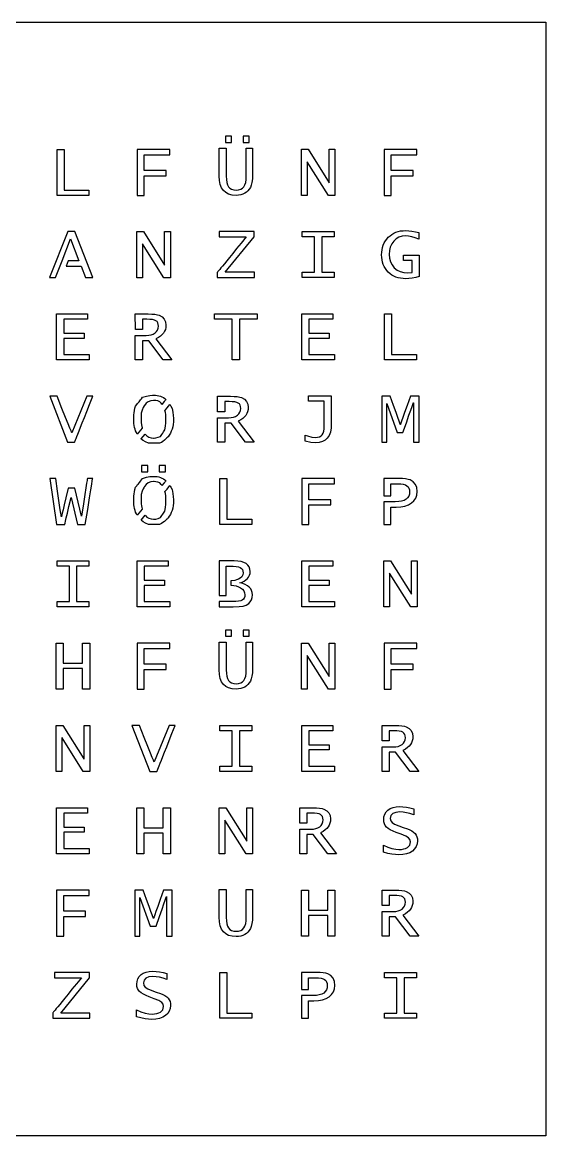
# Model space of a CAD drawing. Header units: millimetres. Extents: x 0 to 230, y -230 to 0.
# Drawn here: x 121.9 to 230, y -230 to 0 of the extents above; entities that cross this region are included whole.
import ezdxf

# ---------------------------------------------------------------- set-up
doc = ezdxf.new("R2010")
doc.units = ezdxf.units.MM
doc.layers.add('cutout', color=3, linetype='Continuous')

msp = doc.modelspace()

# ---------------------------------------------------------------- linework, layer by layer
msp.add_lwpolyline([(230, -230), (0, -230), (0, 0), (230, 0), (230, -230)])
at = {"layer": 'cutout'}
for points in [[(129.07, -35.75), (129.07, -26.25), (130.53, -26.25), (130.53, -34.65), (135.64, -34.65), (135.64, -35.75), (129.07, -35.75)], [(162.57, -26.02), (164.02, -26.02), (164.02, -31.79), (164.06, -32.49), (164.14, -33.09), (164.29, -33.58), (164.5, -33.97), (164.78, -34.27), (165.13, -34.48), (165.55, -34.61), (166.04, -34.65), (166.57, -34.61), (167.01, -34.48), (167.38, -34.27), (167.66, -33.97), (167.88, -33.58), (168.04, -33.08), (168.13, -32.47), (168.16, -31.75), (168.16, -26.02), (169.43, -26.02), (169.43, -31.54), (169.41, -32.36), (169.33, -33.07), (169.19, -33.64), (169.01, -34.1), (168.77, -34.48), (168.49, -34.82), (168.18, -35.1), (167.83, -35.33), (167.44, -35.51), (167.02, -35.64), (166.56, -35.72), (166.06, -35.75), (165.23, -35.68), (164.51, -35.5), (163.91, -35.19), (163.42, -34.77), (163.05, -34.21), (162.78, -33.53), (162.62, -32.71), (162.57, -31.77), (162.57, -26.02)], [(179.53, -35.76), (179.53, -26.24), (180.91, -26.24), (185.26, -33.14), (185.28, -33.14), (185.28, -26.24), (186.47, -26.24), (186.47, -35.76), (185.12, -35.76), (180.74, -28.8), (180.72, -28.8), (180.72, -35.76), (179.53, -35.76)], [(131.36, -49.28), (130.94, -50.37), (132.28, -50.37), (134.03, -50.37), (134.92, -52.75), (136.47, -52.75), (132.73, -43.25), (131.27, -43.25), (127.53, -52.75), (128.78, -52.75), (130.13, -49.28), (131.86, -44.74), (133.59, -49.28), (132.27, -49.28), (131.36, -49.28)], [(145.53, -52.76), (145.53, -43.24), (146.91, -43.24), (151.26, -50.14), (151.28, -50.14), (151.28, -43.24), (152.47, -43.24), (152.47, -52.76), (151.12, -52.76), (146.74, -45.8), (146.71, -45.8), (146.71, -52.76), (145.53, -52.76)], [(179.72, -52.75), (179.72, -51.65), (182.27, -51.65), (182.27, -44.35), (179.72, -44.35), (179.72, -43.25), (186.29, -43.25), (186.29, -44.35), (183.73, -44.35), (183.73, -51.65), (186.29, -51.65), (186.29, -52.75), (179.72, -52.75)], [(203.77, -43.45), (203.77, -44.8), (203.05, -44.5), (202.36, -44.29), (201.68, -44.16), (201.04, -44.12), (200.33, -44.19), (199.69, -44.39), (199.12, -44.73), (198.61, -45.2), (198.2, -45.78), (197.9, -46.43), (197.72, -47.15), (197.66, -47.95), (197.73, -48.75), (197.93, -49.48), (198.27, -50.13), (198.73, -50.71), (199.31, -51.18), (199.96, -51.51), (200.68, -51.72), (201.47, -51.78), (202.43, -51.69), (202.43, -49.19), (200.65, -49.19), (200.65, -48.09), (203.89, -48.09), (203.89, -52.5), (203.16, -52.71), (202.44, -52.86), (201.75, -52.94), (201.07, -52.97), (200.54, -52.95), (200.02, -52.89), (199.54, -52.78), (199.07, -52.63), (198.64, -52.44), (198.23, -52.21), (197.85, -51.93), (197.49, -51.61), (197.17, -51.25), (196.89, -50.87), (196.65, -50.46), (196.45, -50.03), (196.3, -49.57), (196.2, -49.09), (196.13, -48.58), (196.11, -48.05), (196.13, -47.5), (196.2, -46.98), (196.3, -46.49), (196.45, -46.02), (196.65, -45.58), (196.88, -45.16), (197.16, -44.78), (197.48, -44.42), (197.84, -44.09), (198.22, -43.81), (198.64, -43.57), (199.07, -43.37), (199.53, -43.22), (200.02, -43.11), (200.54, -43.05), (201.08, -43.03), (201.72, -43.05), (202.38, -43.13), (203.07, -43.27), (203.77, -43.45)], [(128.98, -69.75), (128.98, -60.25), (135.39, -60.25), (135.39, -61.35), (130.44, -61.35), (130.44, -64.23), (134.64, -64.23), (134.64, -65.32), (130.44, -65.32), (130.44, -68.65), (135.73, -68.65), (135.73, -69.75), (128.98, -69.75)], [(146.69, -61.35), (146.69, -63.43), (145.24, -63.43), (145.23, -60.25), (147.89, -60.25), (148.65, -60.27), (149.29, -60.32), (149.8, -60.41), (150.19, -60.53), (150.79, -60.87), (151.22, -61.32), (151.48, -61.87), (151.56, -62.54), (151.53, -63.02), (151.45, -63.45), (151.29, -63.84), (151.09, -64.2), (150.81, -64.52), (150.45, -64.83), (150.01, -65.13), (149.49, -65.42), (152.77, -69.75), (151, -69.75), (148, -65.8), (146.69, -65.8), (146.69, -69.75), (145.23, -69.75), (145.23, -64.68), (147.46, -64.69), (148.02, -64.66), (148.51, -64.56), (148.95, -64.4), (149.32, -64.18), (149.62, -63.89), (149.84, -63.57), (149.97, -63.2), (150.01, -62.78), (149.98, -62.4), (149.88, -62.09), (149.72, -61.84), (149.49, -61.65), (149.18, -61.52), (148.76, -61.43), (148.23, -61.37), (147.59, -61.35), (146.69, -61.35)], [(165.27, -69.75), (165.27, -61.35), (161.62, -61.35), (161.62, -60.25), (170.38, -60.25), (170.38, -61.35), (166.73, -61.35), (166.73, -69.75), (165.27, -69.75)], [(179.62, -69.75), (179.62, -60.25), (186.04, -60.25), (186.04, -61.35), (181.08, -61.35), (181.08, -64.23), (185.28, -64.23), (185.28, -65.32), (181.08, -65.32), (181.08, -68.65), (186.38, -68.65), (186.38, -69.75), (179.62, -69.75)], [(196.72, -69.75), (196.72, -60.25), (198.17, -60.25), (198.17, -68.65), (203.29, -68.65), (203.29, -69.75), (196.72, -69.75)], [(163.69, -78.35), (163.69, -80.44), (162.24, -80.44), (162.23, -77.26), (164.89, -77.26), (165.65, -77.27), (166.29, -77.32), (166.8, -77.41), (167.19, -77.53), (167.79, -77.87), (168.22, -78.32), (168.48, -78.88), (168.56, -79.54), (168.53, -80.02), (168.44, -80.45), (168.29, -80.84), (168.09, -81.2), (167.81, -81.52), (167.45, -81.83), (167.01, -82.14), (166.49, -82.43), (169.77, -86.74), (168, -86.74), (165, -82.8), (163.69, -82.8), (163.69, -86.74), (162.23, -86.74), (162.23, -81.68), (164.46, -81.69), (165.02, -81.66), (165.51, -81.57), (165.95, -81.4), (166.32, -81.17), (166.62, -80.89), (166.84, -80.57), (166.97, -80.19), (167.01, -79.78), (166.98, -79.4), (166.88, -79.09), (166.72, -78.84), (166.49, -78.65), (166.18, -78.52), (165.76, -78.43), (165.22, -78.37), (164.59, -78.35), (163.69, -78.35)], [(180.29, -86.5), (180.29, -85.27), (180.77, -85.43), (181.68, -85.68), (182.38, -85.76), (182.86, -85.73), (183.27, -85.63), (183.59, -85.46), (183.84, -85.22), (184.02, -84.9), (184.15, -84.48), (184.23, -83.95), (184.26, -83.32), (184.26, -78.24), (180.97, -78.24), (180.97, -77.14), (185.72, -77.14), (185.72, -82.54), (185.67, -83.8), (185.55, -84.69), (185.3, -85.35), (184.89, -85.92), (184.43, -86.33), (183.87, -86.62), (183.22, -86.8), (182.48, -86.86), (181.51, -86.77), (180.29, -86.5)], [(162.71, -103.75), (162.71, -94.25), (164.17, -94.25), (164.17, -102.65), (169.28, -102.65), (169.28, -103.75), (162.71, -103.75)], [(198.03, -97.8), (198.03, -95.35), (199.47, -95.35), (200.08, -95.37), (200.59, -95.44), (201.01, -95.56), (201.33, -95.73), (201.57, -95.95), (201.75, -96.23), (201.85, -96.57), (201.89, -96.98), (201.84, -97.46), (201.7, -97.88), (201.47, -98.24), (201.15, -98.53), (200.74, -98.76), (200.23, -98.92), (199.63, -99.01), (198.93, -99.05), (196.57, -99.05), (196.57, -103.75), (198.02, -103.75), (198.02, -100.14), (199.09, -100.14), (200.05, -100.09), (200.9, -99.93), (201.64, -99.66), (202.28, -99.29), (202.78, -98.82), (203.15, -98.28), (203.36, -97.65), (203.44, -96.95), (203.35, -96.13), (203.08, -95.46), (202.63, -94.93), (202, -94.55), (201.59, -94.42), (201.06, -94.33), (200.41, -94.27), (199.65, -94.25), (196.57, -94.25), (196.57, -97.8), (198.03, -97.8)], [(129.07, -120.75), (129.07, -119.65), (131.62, -119.65), (131.62, -112.35), (129.07, -112.35), (129.07, -111.26), (135.64, -111.26), (135.64, -112.35), (133.09, -112.35), (133.09, -119.65), (135.64, -119.65), (135.64, -120.75), (129.07, -120.75)], [(145.62, -120.75), (145.62, -111.26), (152.04, -111.26), (152.04, -112.35), (147.08, -112.35), (147.08, -115.23), (151.28, -115.23), (151.28, -116.32), (147.08, -116.32), (147.08, -119.65), (152.38, -119.65), (152.38, -120.75), (145.62, -120.75)], [(162.58, -118.41), (164.03, -118.41), (164.03, -112.35), (164.71, -112.35), (165.46, -112.37), (166.08, -112.42), (166.56, -112.51), (166.92, -112.63), (167.16, -112.81), (167.34, -113.04), (167.45, -113.35), (167.48, -113.72), (167.41, -114.17), (167.21, -114.53), (166.91, -114.82), (166.55, -115.03), (166.16, -115.19), (165.76, -115.29), (165.06, -115.36), (164.97, -115.36), (164.97, -116.27), (165.08, -116.27), (165.55, -116.31), (166.07, -116.43), (166.57, -116.61), (166.99, -116.81), (167.38, -117.1), (167.65, -117.45), (167.82, -117.83), (167.88, -118.27), (167.84, -118.63), (167.74, -118.94), (167.57, -119.18), (167.33, -119.35), (167.01, -119.48), (166.56, -119.58), (166.01, -119.63), (165.35, -119.65), (162.58, -119.65), (162.57, -120.75), (165.44, -120.75), (166.67, -120.71), (167.5, -120.61), (168.11, -120.4), (168.65, -120.05), (168.99, -119.7), (169.23, -119.29), (169.38, -118.82), (169.43, -118.29), (169.39, -117.82), (169.26, -117.4), (169.06, -117.01), (168.77, -116.68), (168.4, -116.39), (167.95, -116.14), (167.41, -115.94), (166.79, -115.78), (167.28, -115.63), (167.7, -115.44), (168.08, -115.2), (168.39, -114.91), (168.64, -114.59), (168.82, -114.24), (168.93, -113.87), (168.96, -113.46), (168.91, -112.94), (168.75, -112.5), (168.49, -112.12), (168.13, -111.81), (167.66, -111.57), (167.09, -111.39), (166.41, -111.29), (165.63, -111.26), (162.57, -111.26), (162.58, -114.12), (162.58, -118.41)], [(179.62, -120.75), (179.62, -111.26), (186.04, -111.26), (186.04, -112.35), (181.08, -112.35), (181.08, -115.23), (185.28, -115.23), (185.28, -116.32), (181.08, -116.32), (181.08, -119.65), (186.38, -119.65), (186.38, -120.75), (179.62, -120.75)], [(196.53, -120.76), (196.53, -111.24), (197.91, -111.24), (202.26, -118.14), (202.28, -118.14), (202.28, -111.24), (203.47, -111.24), (203.47, -120.76), (202.12, -120.76), (197.74, -113.81), (197.72, -113.81), (197.72, -120.76), (196.53, -120.76)], [(128.89, -137.75), (128.89, -128.25), (130.34, -128.25), (130.34, -132.4), (134.36, -132.4), (134.36, -128.25), (135.83, -128.25), (135.83, -137.75), (134.36, -137.75), (134.36, -133.5), (130.34, -133.5), (130.34, -137.75), (128.89, -137.75)], [(162.57, -128.02), (164.02, -128.02), (164.02, -133.79), (164.06, -134.49), (164.14, -135.09), (164.29, -135.58), (164.5, -135.97), (164.78, -136.27), (165.13, -136.48), (165.55, -136.61), (166.04, -136.65), (166.57, -136.61), (167.01, -136.48), (167.38, -136.27), (167.66, -135.97), (167.88, -135.58), (168.04, -135.08), (168.13, -134.47), (168.16, -133.75), (168.16, -128.02), (169.43, -128.02), (169.43, -133.54), (169.41, -134.37), (169.33, -135.07), (169.19, -135.65), (169.01, -136.1), (168.77, -136.48), (168.49, -136.82), (168.18, -137.1), (167.83, -137.33), (167.44, -137.51), (167.02, -137.64), (166.56, -137.72), (166.06, -137.75), (165.23, -137.68), (164.51, -137.5), (163.91, -137.2), (163.42, -136.77), (163.05, -136.22), (162.78, -135.53), (162.62, -134.72), (162.57, -133.77), (162.57, -128.02)], [(179.53, -137.76), (179.53, -128.24), (180.91, -128.24), (185.26, -135.14), (185.28, -135.14), (185.28, -128.24), (186.47, -128.24), (186.47, -137.76), (185.12, -137.76), (180.74, -130.8), (180.72, -130.8), (180.72, -137.76), (179.53, -137.76)], [(128.89, -154.76), (128.89, -145.24), (130.27, -145.24), (134.62, -152.14), (134.64, -152.14), (134.64, -145.24), (135.83, -145.24), (135.83, -154.76), (134.48, -154.76), (130.1, -147.8), (130.07, -147.8), (130.07, -154.76), (128.89, -154.76)], [(162.71, -154.75), (162.71, -153.65), (165.27, -153.65), (165.27, -146.35), (162.71, -146.35), (162.71, -145.25), (169.28, -145.25), (169.28, -146.35), (166.73, -146.35), (166.73, -153.65), (169.28, -153.65), (169.28, -154.75), (162.71, -154.75)], [(179.62, -154.75), (179.62, -145.25), (186.04, -145.25), (186.04, -146.35), (181.08, -146.35), (181.08, -149.23), (185.28, -149.23), (185.28, -150.32), (181.08, -150.32), (181.08, -153.65), (186.38, -153.65), (186.38, -154.75), (179.62, -154.75)], [(197.69, -146.35), (197.69, -148.44), (196.24, -148.44), (196.23, -145.25), (198.89, -145.25), (199.65, -145.27), (200.29, -145.32), (200.8, -145.41), (201.19, -145.53), (201.79, -145.87), (202.22, -146.32), (202.48, -146.88), (202.57, -147.54), (202.53, -148.02), (202.44, -148.45), (202.3, -148.84), (202.09, -149.2), (201.81, -149.52), (201.45, -149.84), (201.01, -150.14), (200.49, -150.43), (203.77, -154.75), (202, -154.75), (199, -150.8), (197.69, -150.8), (197.69, -154.75), (196.23, -154.75), (196.23, -149.68), (198.46, -149.69), (199.02, -149.66), (199.51, -149.57), (199.95, -149.4), (200.32, -149.18), (200.62, -148.89), (200.84, -148.57), (200.97, -148.2), (201.01, -147.78), (200.98, -147.4), (200.88, -147.09), (200.72, -146.84), (200.49, -146.65), (200.18, -146.52), (199.76, -146.43), (199.22, -146.37), (198.58, -146.35), (197.69, -146.35)], [(128.98, -171.75), (128.98, -162.26), (135.39, -162.26), (135.39, -163.35), (130.44, -163.35), (130.44, -166.23), (134.64, -166.23), (134.64, -167.32), (130.44, -167.32), (130.44, -170.65), (135.73, -170.65), (135.73, -171.75), (128.98, -171.75)], [(145.53, -171.75), (145.53, -162.26), (146.99, -162.26), (146.99, -166.4), (151, -166.4), (151, -162.26), (152.47, -162.26), (152.47, -171.75), (151, -171.75), (151, -167.5), (146.99, -167.5), (146.99, -171.75), (145.53, -171.75)], [(162.53, -171.76), (162.53, -162.24), (163.91, -162.24), (168.26, -169.14), (168.28, -169.14), (168.28, -162.24), (169.47, -162.24), (169.47, -171.76), (168.12, -171.76), (163.74, -164.8), (163.72, -164.8), (163.72, -171.76), (162.53, -171.76)], [(180.69, -163.35), (180.69, -165.44), (179.24, -165.44), (179.23, -162.26), (181.89, -162.26), (182.65, -162.27), (183.29, -162.32), (183.8, -162.41), (184.19, -162.53), (184.79, -162.87), (185.22, -163.32), (185.48, -163.87), (185.57, -164.54), (185.53, -165.02), (185.44, -165.45), (185.3, -165.84), (185.09, -166.2), (184.81, -166.52), (184.45, -166.83), (184.01, -167.13), (183.49, -167.42), (186.77, -171.75), (185, -171.75), (182, -167.8), (180.69, -167.8), (180.69, -171.75), (179.23, -171.75), (179.23, -166.68), (181.46, -166.69), (182.02, -166.66), (182.51, -166.56), (182.95, -166.4), (183.32, -166.17), (183.62, -165.89), (183.84, -165.57), (183.97, -165.19), (184.01, -164.78), (183.98, -164.4), (183.88, -164.08), (183.72, -163.84), (183.49, -163.65), (183.18, -163.52), (182.76, -163.43), (182.23, -163.37), (181.59, -163.35), (180.69, -163.35)], [(202.74, -162.48), (202.74, -163.74), (201.95, -163.47), (201.22, -163.28), (200.53, -163.16), (199.88, -163.12), (199.01, -163.2), (198.4, -163.45), (198.03, -163.87), (197.9, -164.45), (198, -164.94), (198.27, -165.32), (198.8, -165.65), (199.64, -166), (200.57, -166.32), (201.46, -166.63), (201.94, -166.83), (202.36, -167.05), (202.72, -167.31), (203.01, -167.6), (203.23, -167.93), (203.39, -168.28), (203.49, -168.66), (203.52, -169.08), (203.46, -169.71), (203.26, -170.27), (202.93, -170.76), (202.47, -171.19), (201.9, -171.53), (201.24, -171.78), (200.49, -171.93), (199.65, -171.98), (198.99, -171.94), (198.24, -171.84), (197.4, -171.68), (196.47, -171.45), (196.47, -170), (197.4, -170.39), (198.25, -170.66), (199.01, -170.82), (199.69, -170.88), (200.21, -170.85), (200.66, -170.77), (201.07, -170.64), (201.42, -170.45), (201.7, -170.22), (201.9, -169.96), (202.02, -169.65), (202.06, -169.31), (201.96, -168.82), (201.68, -168.45), (201.1, -168.1), (200.11, -167.69), (199.13, -167.34), (198.46, -167.06), (197.9, -166.79), (197.45, -166.51), (197.11, -166.23), (196.86, -165.92), (196.68, -165.56), (196.58, -165.16), (196.54, -164.71), (196.59, -164.11), (196.76, -163.58), (197.03, -163.12), (197.41, -162.73), (197.89, -162.42), (198.46, -162.2), (199.11, -162.07), (199.86, -162.02), (200.52, -162.05), (201.22, -162.14), (201.96, -162.28), (202.74, -162.48)], [(162.57, -179.14), (164.02, -179.14), (164.02, -184.9), (164.06, -185.6), (164.14, -186.2), (164.29, -186.7), (164.5, -187.09), (164.78, -187.38), (165.13, -187.59), (165.55, -187.72), (166.04, -187.76), (166.57, -187.72), (167.01, -187.59), (167.38, -187.38), (167.66, -187.09), (167.88, -186.7), (168.04, -186.19), (168.13, -185.58), (168.16, -184.86), (168.16, -179.14), (169.43, -179.14), (169.43, -184.65), (169.41, -185.48), (169.33, -186.18), (169.19, -186.76), (169.01, -187.21), (168.77, -187.6), (168.49, -187.93), (168.18, -188.22), (167.83, -188.45), (167.44, -188.63), (167.02, -188.76), (166.56, -188.83), (166.06, -188.86), (165.23, -188.8), (164.51, -188.61), (163.91, -188.31), (163.42, -187.88), (163.05, -187.33), (162.78, -186.64), (162.62, -185.83), (162.57, -184.88), (162.57, -179.14)], [(179.53, -188.75), (179.53, -179.25), (180.99, -179.25), (180.99, -183.4), (185.01, -183.4), (185.01, -179.25), (186.47, -179.25), (186.47, -188.75), (185.01, -188.75), (185.01, -184.5), (180.99, -184.5), (180.99, -188.75), (179.53, -188.75)], [(197.69, -180.35), (197.69, -182.44), (196.24, -182.44), (196.23, -179.25), (198.89, -179.25), (199.65, -179.27), (200.29, -179.32), (200.8, -179.41), (201.19, -179.53), (201.79, -179.87), (202.22, -180.32), (202.48, -180.87), (202.57, -181.54), (202.53, -182.02), (202.44, -182.45), (202.3, -182.84), (202.09, -183.2), (201.81, -183.52), (201.45, -183.83), (201.01, -184.13), (200.49, -184.43), (203.77, -188.75), (202, -188.75), (199, -184.8), (197.69, -184.8), (197.69, -188.75), (196.23, -188.75), (196.23, -183.68), (198.46, -183.69), (199.02, -183.66), (199.51, -183.57), (199.95, -183.4), (200.32, -183.18), (200.62, -182.89), (200.84, -182.57), (200.97, -182.2), (201.01, -181.78), (200.98, -181.4), (200.88, -181.09), (200.72, -180.84), (200.49, -180.65), (200.18, -180.52), (199.76, -180.43), (199.22, -180.37), (198.58, -180.35), (197.69, -180.35)], [(151.74, -196.48), (151.74, -197.74), (150.96, -197.47), (150.22, -197.28), (149.53, -197.16), (148.88, -197.12), (148.02, -197.2), (147.4, -197.45), (147.03, -197.87), (146.9, -198.45), (147, -198.94), (147.27, -199.32), (147.8, -199.65), (148.64, -200), (149.57, -200.32), (150.46, -200.63), (150.94, -200.83), (151.36, -201.05), (151.72, -201.31), (152.01, -201.6), (152.23, -201.93), (152.4, -202.28), (152.49, -202.66), (152.52, -203.08), (152.46, -203.71), (152.26, -204.27), (151.93, -204.76), (151.47, -205.19), (150.9, -205.53), (150.24, -205.78), (149.49, -205.93), (148.65, -205.98), (147.99, -205.94), (147.24, -205.84), (146.4, -205.68), (145.48, -205.45), (145.48, -204), (146.4, -204.39), (147.25, -204.66), (148.01, -204.82), (148.69, -204.88), (149.21, -204.85), (149.67, -204.77), (150.07, -204.64), (150.42, -204.45), (150.7, -204.22), (150.9, -203.96), (151.02, -203.65), (151.06, -203.31), (150.97, -202.82), (150.68, -202.45), (150.1, -202.1), (149.11, -201.69), (148.13, -201.34), (147.46, -201.06), (146.9, -200.79), (146.45, -200.51), (146.11, -200.23), (145.86, -199.92), (145.68, -199.56), (145.58, -199.16), (145.54, -198.71), (145.6, -198.11), (145.76, -197.58), (146.03, -197.12), (146.41, -196.73), (146.89, -196.42), (147.46, -196.2), (148.11, -196.07), (148.86, -196.02), (149.52, -196.05), (150.22, -196.14), (150.96, -196.28), (151.74, -196.48)], [(162.72, -205.75), (162.72, -196.25), (164.17, -196.25), (164.17, -204.65), (169.28, -204.65), (169.28, -205.75), (162.72, -205.75)], [(181.03, -199.8), (181.03, -197.35), (182.47, -197.35), (183.08, -197.37), (183.59, -197.44), (184.01, -197.56), (184.33, -197.73), (184.58, -197.95), (184.75, -198.23), (184.85, -198.57), (184.89, -198.98), (184.84, -199.46), (184.7, -199.88), (184.47, -200.24), (184.15, -200.53), (183.74, -200.76), (183.23, -200.92), (182.63, -201.01), (181.93, -201.05), (179.57, -201.05), (179.57, -205.75), (181.02, -205.75), (181.02, -202.14), (182.09, -202.14), (183.05, -202.09), (183.9, -201.93), (184.64, -201.66), (185.28, -201.29), (185.78, -200.82), (186.15, -200.28), (186.36, -199.65), (186.44, -198.95), (186.35, -198.13), (186.08, -197.46), (185.63, -196.93), (185, -196.55), (184.59, -196.42), (184.06, -196.33), (183.41, -196.27), (182.65, -196.25), (179.57, -196.25), (179.57, -199.8), (181.03, -199.8)], [(196.72, -205.75), (196.72, -204.65), (199.27, -204.65), (199.27, -197.35), (196.72, -197.35), (196.72, -196.25), (203.28, -196.25), (203.28, -197.35), (200.73, -197.35), (200.73, -204.65), (203.28, -204.65), (203.28, -205.75), (196.72, -205.75)]]:
    msp.add_lwpolyline(points, dxfattribs=at)
for points, knots in [([(163.83, -24.84), (163.83, -24.84), (163.83, -23.56), (163.83, -23.56), (163.83, -23.56), (163.83, -23.56), (165.11, -23.56), (165.11, -24.84), (165.11, -24.84), (165.11, -24.84), (165.11, -24.84), (163.83, -24.84), (163.83, -24.84)], [0, 0, 0, 0, 1, 1, 1, 2, 2, 2, 3, 3, 3, 4, 4, 4, 4]), ([(167.48, -24.84), (167.48, -24.84), (167.48, -23.56), (167.48, -23.56), (167.48, -23.56), (167.48, -23.56), (168.76, -23.56), (168.76, -24.84), (168.76, -24.84), (168.76, -24.84), (168.76, -24.84), (167.48, -24.84), (167.48, -24.84)], [0, 0, 0, 0, 1, 1, 1, 2, 2, 2, 3, 3, 3, 4, 4, 4, 4]), ([(145.62, -35.75), (145.62, -35.75), (145.62, -26.25), (145.62, -26.25), (145.62, -26.25), (145.62, -26.25), (152.38, -26.25), (152.38, -27.35), (152.38, -27.35), (152.38, -27.35), (152.38, -27.35), (147.08, -27.35), (147.08, -27.35), (147.08, -27.35), (147.08, -27.35), (147.08, -30.62), (151.6, -30.62), (151.6, -30.62), (151.6, -30.62), (151.6, -30.62), (151.6, -31.71), (151.6, -31.71), (151.6, -31.71), (151.6, -31.71), (147.08, -31.71), (147.08, -35.75), (147.08, -35.75), (147.08, -35.75), (147.08, -35.75), (145.62, -35.75), (145.62, -35.75)], [0, 0, 0, 0, 1, 1, 1, 2, 2, 2, 3, 3, 3, 4, 4, 4, 5, 5, 5, 6, 6, 6, 7, 7, 7, 8, 8, 8, 9, 9, 9, 10, 10, 10, 10]), ([(196.62, -35.75), (196.62, -35.75), (196.62, -26.25), (196.62, -26.25), (196.62, -26.25), (196.62, -26.25), (203.38, -26.25), (203.38, -27.35), (203.38, -27.35), (203.38, -27.35), (203.38, -27.35), (198.08, -27.35), (198.08, -27.35), (198.08, -27.35), (198.08, -27.35), (198.08, -30.62), (202.6, -30.62), (202.6, -30.62), (202.6, -30.62), (202.6, -30.62), (202.6, -31.71), (202.6, -31.71), (202.6, -31.71), (202.6, -31.71), (198.08, -31.71), (198.08, -35.75), (198.08, -35.75), (198.08, -35.75), (198.08, -35.75), (196.62, -35.75), (196.62, -35.75)], [0, 0, 0, 0, 1, 1, 1, 2, 2, 2, 3, 3, 3, 4, 4, 4, 5, 5, 5, 6, 6, 6, 7, 7, 7, 8, 8, 8, 9, 9, 9, 10, 10, 10, 10]), ([(162.17, -52.75), (162.17, -52.75), (162.17, -51.65), (162.17, -51.65), (162.17, -51.65), (162.17, -51.65), (168.13, -44.35), (162.53, -44.35), (162.53, -44.35), (162.53, -44.35), (162.53, -44.35), (162.53, -43.25), (162.53, -43.25), (162.53, -43.25), (162.53, -43.25), (169.77, -43.25), (169.77, -44.35), (169.77, -44.35), (169.77, -44.35), (169.77, -44.35), (163.82, -51.65), (163.82, -51.65), (163.82, -51.65), (163.82, -51.65), (169.83, -51.65), (169.83, -52.75), (169.83, -52.75), (169.83, -52.75), (169.83, -52.75), (162.17, -52.75), (162.17, -52.75)], [0, 0, 0, 0, 1, 1, 1, 2, 2, 2, 3, 3, 3, 4, 4, 4, 5, 5, 5, 6, 6, 6, 7, 7, 7, 8, 8, 8, 9, 9, 9, 10, 10, 10, 10]), ([(131.23, -86.74), (131.23, -86.74), (127.55, -77.26), (127.55, -77.26), (127.55, -77.26), (127.55, -77.26), (129.08, -77.26), (132.12, -84.8), (132.12, -84.8), (132.12, -84.8), (132.12, -84.8), (135.21, -77.26), (135.21, -77.26), (135.21, -77.26), (135.21, -77.26), (136.46, -77.26), (132.69, -86.74), (132.69, -86.74), (132.69, -86.74), (132.69, -86.74), (131.23, -86.74), (131.23, -86.74)], [0, 0, 0, 0, 1, 1, 1, 2, 2, 2, 3, 3, 3, 4, 4, 4, 5, 5, 5, 6, 6, 6, 7, 7, 7, 7]), ([(145.62, -85.06), (145.62, -85.06), (146.66, -83.82), (146.66, -83.82), (146.66, -83.82), (146.52, -83.3), (146.45, -82.7), (146.45, -82), (146.45, -82), (146.45, -80.76), (146.67, -79.8), (147.11, -79.13), (147.11, -79.13), (147.55, -78.46), (148.18, -78.12), (149, -78.12), (149, -78.12), (149.74, -78.12), (150.31, -78.37), (150.74, -78.93), (150.74, -78.93), (150.74, -78.93), (151.57, -77.94), (151.57, -77.94), (151.57, -77.94), (150.88, -77.32), (150.04, -77.03), (149, -77.03), (149, -77.03), (147.75, -77.03), (146.75, -77.47), (146.01, -78.38), (146.01, -78.38), (145.27, -79.28), (144.9, -80.48), (144.9, -82), (144.9, -82), (144.9, -83.22), (145.13, -84.24), (145.62, -85.06)], [0, 0, 0, 0, 1, 1, 1, 2, 2, 2, 3, 3, 3, 4, 4, 4, 5, 5, 5, 6, 6, 6, 7, 7, 7, 8, 8, 8, 9, 9, 9, 10, 10, 10, 11, 11, 11, 12, 12, 12, 13, 13, 13, 13]), ([(196.13, -86.74), (196.13, -86.74), (196.13, -77.26), (196.13, -77.26), (196.13, -77.26), (196.13, -77.26), (197.89, -77.26), (199.97, -83.1), (199.97, -83.1), (199.97, -83.1), (199.97, -83.1), (199.99, -83.1), (199.99, -83.1), (199.99, -83.1), (199.99, -83.1), (202.04, -77.26), (203.87, -77.26), (203.87, -77.26), (203.87, -77.26), (203.87, -77.26), (203.87, -86.74), (203.87, -86.74), (203.87, -86.74), (203.87, -86.74), (202.67, -86.74), (202.67, -78.6), (202.67, -78.6), (202.67, -78.6), (202.67, -78.6), (202.66, -78.6), (202.66, -78.6), (202.66, -78.6), (202.66, -78.6), (200.52, -84.74), (199.29, -84.74), (199.29, -84.74), (199.29, -84.74), (199.29, -84.74), (197.16, -78.77), (197.16, -78.77), (197.16, -78.77), (197.16, -78.77), (197.15, -78.77), (197.15, -86.74), (197.15, -86.74), (197.15, -86.74), (197.15, -86.74), (196.13, -86.74), (196.13, -86.74)], [0, 0, 0, 0, 1, 1, 1, 2, 2, 2, 3, 3, 3, 4, 4, 4, 5, 5, 5, 6, 6, 6, 7, 7, 7, 8, 8, 8, 9, 9, 9, 10, 10, 10, 11, 11, 11, 12, 12, 12, 13, 13, 13, 14, 14, 14, 15, 15, 15, 16, 16, 16, 16]), ([(147.26, -85.07), (147.26, -85.07), (146.41, -86.05), (146.41, -86.05), (146.41, -86.05), (147.1, -86.67), (147.96, -86.97), (149, -86.97), (149, -86.97), (150.25, -86.97), (151.25, -86.53), (151.99, -85.62), (151.99, -85.62), (152.73, -84.73), (153.11, -83.52), (153.11, -82), (153.11, -82), (153.11, -80.77), (152.87, -79.76), (152.38, -78.94), (152.38, -78.94), (152.38, -78.94), (151.35, -80.18), (151.35, -80.18), (151.35, -80.18), (151.49, -80.69), (151.56, -81.3), (151.56, -82), (151.56, -82), (151.56, -83.24), (151.34, -84.2), (150.89, -84.87), (150.89, -84.87), (150.45, -85.54), (149.82, -85.88), (149, -85.88), (149, -85.88), (148.26, -85.88), (147.69, -85.62), (147.26, -85.07)], [0, 0, 0, 0, 1, 1, 1, 2, 2, 2, 3, 3, 3, 4, 4, 4, 5, 5, 5, 6, 6, 6, 7, 7, 7, 8, 8, 8, 9, 9, 9, 10, 10, 10, 11, 11, 11, 12, 12, 12, 13, 13, 13, 13]), ([(146.54, -92.83), (146.54, -92.83), (146.54, -91.55), (146.54, -91.55), (146.54, -91.55), (146.54, -91.55), (147.82, -91.55), (147.82, -92.83), (147.82, -92.83), (147.82, -92.83), (147.82, -92.83), (146.54, -92.83), (146.54, -92.83)], [0, 0, 0, 0, 1, 1, 1, 2, 2, 2, 3, 3, 3, 4, 4, 4, 4]), ([(150.18, -92.83), (150.18, -92.83), (150.18, -91.55), (150.18, -91.55), (150.18, -91.55), (150.18, -91.55), (151.46, -91.55), (151.46, -92.83), (151.46, -92.83), (151.46, -92.83), (151.46, -92.83), (150.18, -92.83), (150.18, -92.83)], [0, 0, 0, 0, 1, 1, 1, 2, 2, 2, 3, 3, 3, 4, 4, 4, 4]), ([(128.97, -103.75), (128.97, -103.75), (127.56, -94.25), (127.56, -94.25), (127.56, -94.25), (127.56, -94.25), (128.8, -94.25), (129.96, -102.14), (129.96, -102.14), (129.96, -102.14), (129.96, -102.14), (129.98, -102.14), (129.98, -102.14), (129.98, -102.14), (129.98, -102.14), (131.35, -96.26), (132.75, -96.26), (132.75, -96.26), (132.75, -96.26), (132.75, -96.26), (134.09, -102.05), (134.09, -102.05), (134.09, -102.05), (134.09, -102.05), (134.11, -102.05), (135.33, -94.25), (135.33, -94.25), (135.33, -94.25), (135.33, -94.25), (136.44, -94.25), (136.44, -94.25), (136.44, -94.25), (136.44, -94.25), (134.88, -103.75), (133.3, -103.75), (133.3, -103.75), (133.3, -103.75), (133.3, -103.75), (131.99, -98.18), (131.99, -98.18), (131.99, -98.18), (131.99, -98.18), (131.97, -98.18), (130.66, -103.75), (130.66, -103.75), (130.66, -103.75), (130.66, -103.75), (128.97, -103.75), (128.97, -103.75)], [0, 0, 0, 0, 1, 1, 1, 2, 2, 2, 3, 3, 3, 4, 4, 4, 5, 5, 5, 6, 6, 6, 7, 7, 7, 8, 8, 8, 9, 9, 9, 10, 10, 10, 11, 11, 11, 12, 12, 12, 13, 13, 13, 14, 14, 14, 15, 15, 15, 16, 16, 16, 16]), ([(145.62, -101.83), (145.62, -101.83), (146.66, -100.59), (146.66, -100.59), (146.66, -100.59), (146.52, -100.07), (146.45, -99.46), (146.45, -98.77), (146.45, -98.77), (146.45, -97.53), (146.67, -96.57), (147.11, -95.9), (147.11, -95.9), (147.55, -95.23), (148.18, -94.89), (149, -94.89), (149, -94.89), (149.74, -94.89), (150.31, -95.14), (150.74, -95.7), (150.74, -95.7), (150.74, -95.7), (151.57, -94.71), (151.57, -94.71), (151.57, -94.71), (150.88, -94.09), (150.04, -93.8), (149, -93.8), (149, -93.8), (147.75, -93.8), (146.75, -94.25), (146.01, -95.15), (146.01, -95.15), (145.27, -96.04), (144.9, -97.25), (144.9, -98.77), (144.9, -98.77), (144.9, -99.99), (145.13, -101.01), (145.62, -101.83)], [0, 0, 0, 0, 1, 1, 1, 2, 2, 2, 3, 3, 3, 4, 4, 4, 5, 5, 5, 6, 6, 6, 7, 7, 7, 8, 8, 8, 9, 9, 9, 10, 10, 10, 11, 11, 11, 12, 12, 12, 13, 13, 13, 13]), ([(179.62, -103.75), (179.62, -103.75), (179.62, -94.25), (179.62, -94.25), (179.62, -94.25), (179.62, -94.25), (186.38, -94.25), (186.38, -95.35), (186.38, -95.35), (186.38, -95.35), (186.38, -95.35), (181.08, -95.35), (181.08, -95.35), (181.08, -95.35), (181.08, -95.35), (181.08, -98.62), (185.6, -98.62), (185.6, -98.62), (185.6, -98.62), (185.6, -98.62), (185.6, -99.71), (185.6, -99.71), (185.6, -99.71), (185.6, -99.71), (181.08, -99.71), (181.08, -103.75), (181.08, -103.75), (181.08, -103.75), (181.08, -103.75), (179.62, -103.75), (179.62, -103.75)], [0, 0, 0, 0, 1, 1, 1, 2, 2, 2, 3, 3, 3, 4, 4, 4, 5, 5, 5, 6, 6, 6, 7, 7, 7, 8, 8, 8, 9, 9, 9, 10, 10, 10, 10]), ([(147.26, -101.84), (147.26, -101.84), (146.41, -102.82), (146.41, -102.82), (146.41, -102.82), (147.1, -103.44), (147.96, -103.75), (149, -103.75), (149, -103.75), (150.25, -103.75), (151.25, -103.3), (151.99, -102.39), (151.99, -102.39), (152.73, -101.5), (153.11, -100.29), (153.11, -98.77), (153.11, -98.77), (153.11, -97.54), (152.87, -96.53), (152.38, -95.7), (152.38, -95.7), (152.38, -95.7), (151.35, -96.95), (151.35, -96.95), (151.35, -96.95), (151.49, -97.46), (151.56, -98.07), (151.56, -98.77), (151.56, -98.77), (151.56, -100.01), (151.34, -100.97), (150.89, -101.64), (150.89, -101.64), (150.45, -102.31), (149.82, -102.65), (149, -102.65), (149, -102.65), (148.26, -102.65), (147.69, -102.39), (147.26, -101.84)], [0, 0, 0, 0, 1, 1, 1, 2, 2, 2, 3, 3, 3, 4, 4, 4, 5, 5, 5, 6, 6, 6, 7, 7, 7, 8, 8, 8, 9, 9, 9, 10, 10, 10, 11, 11, 11, 12, 12, 12, 13, 13, 13, 13]), ([(163.83, -126.84), (163.83, -126.84), (163.83, -125.56), (163.83, -125.56), (163.83, -125.56), (163.83, -125.56), (165.11, -125.56), (165.11, -126.84), (165.11, -126.84), (165.11, -126.84), (165.11, -126.84), (163.83, -126.84), (163.83, -126.84)], [0, 0, 0, 0, 1, 1, 1, 2, 2, 2, 3, 3, 3, 4, 4, 4, 4]), ([(167.48, -126.84), (167.48, -126.84), (167.48, -125.56), (167.48, -125.56), (167.48, -125.56), (167.48, -125.56), (168.76, -125.56), (168.76, -126.84), (168.76, -126.84), (168.76, -126.84), (168.76, -126.84), (167.48, -126.84), (167.48, -126.84)], [0, 0, 0, 0, 1, 1, 1, 2, 2, 2, 3, 3, 3, 4, 4, 4, 4]), ([(145.62, -137.75), (145.62, -137.75), (145.62, -128.25), (145.62, -128.25), (145.62, -128.25), (145.62, -128.25), (152.38, -128.25), (152.38, -129.35), (152.38, -129.35), (152.38, -129.35), (152.38, -129.35), (147.08, -129.35), (147.08, -129.35), (147.08, -129.35), (147.08, -129.35), (147.08, -132.62), (151.6, -132.62), (151.6, -132.62), (151.6, -132.62), (151.6, -132.62), (151.6, -133.71), (151.6, -133.71), (151.6, -133.71), (151.6, -133.71), (147.08, -133.71), (147.08, -137.75), (147.08, -137.75), (147.08, -137.75), (147.08, -137.75), (145.62, -137.75), (145.62, -137.75)], [0, 0, 0, 0, 1, 1, 1, 2, 2, 2, 3, 3, 3, 4, 4, 4, 5, 5, 5, 6, 6, 6, 7, 7, 7, 8, 8, 8, 9, 9, 9, 10, 10, 10, 10]), ([(196.62, -137.75), (196.62, -137.75), (196.62, -128.25), (196.62, -128.25), (196.62, -128.25), (196.62, -128.25), (203.38, -128.25), (203.38, -129.35), (203.38, -129.35), (203.38, -129.35), (203.38, -129.35), (198.08, -129.35), (198.08, -129.35), (198.08, -129.35), (198.08, -129.35), (198.08, -132.62), (202.6, -132.62), (202.6, -132.62), (202.6, -132.62), (202.6, -132.62), (202.6, -133.71), (202.6, -133.71), (202.6, -133.71), (202.6, -133.71), (198.08, -133.71), (198.08, -137.75), (198.08, -137.75), (198.08, -137.75), (198.08, -137.75), (196.62, -137.75), (196.62, -137.75)], [0, 0, 0, 0, 1, 1, 1, 2, 2, 2, 3, 3, 3, 4, 4, 4, 5, 5, 5, 6, 6, 6, 7, 7, 7, 8, 8, 8, 9, 9, 9, 10, 10, 10, 10]), ([(148.23, -154.75), (148.23, -154.75), (144.54, -145.25), (144.54, -145.25), (144.54, -145.25), (144.54, -145.25), (146.08, -145.25), (149.12, -152.8), (149.12, -152.8), (149.12, -152.8), (149.12, -152.8), (152.21, -145.25), (152.21, -145.25), (152.21, -145.25), (152.21, -145.25), (153.46, -145.25), (149.69, -154.75), (149.69, -154.75), (149.69, -154.75), (149.69, -154.75), (148.23, -154.75), (148.23, -154.75)], [0, 0, 0, 0, 1, 1, 1, 2, 2, 2, 3, 3, 3, 4, 4, 4, 5, 5, 5, 6, 6, 6, 7, 7, 7, 7]), ([(128.98, -188.75), (128.98, -188.75), (128.98, -179.25), (128.98, -179.25), (128.98, -179.25), (128.98, -179.25), (135.73, -179.25), (135.73, -180.35), (135.73, -180.35), (135.73, -180.35), (135.73, -180.35), (130.44, -180.35), (130.44, -180.35), (130.44, -180.35), (130.44, -180.35), (130.44, -183.62), (134.96, -183.62), (134.96, -183.62), (134.96, -183.62), (134.96, -183.62), (134.96, -184.71), (134.96, -184.71), (134.96, -184.71), (134.96, -184.71), (130.44, -184.71), (130.44, -188.75), (130.44, -188.75), (130.44, -188.75), (130.44, -188.75), (128.98, -188.75), (128.98, -188.75)], [0, 0, 0, 0, 1, 1, 1, 2, 2, 2, 3, 3, 3, 4, 4, 4, 5, 5, 5, 6, 6, 6, 7, 7, 7, 8, 8, 8, 9, 9, 9, 10, 10, 10, 10]), ([(145.13, -188.75), (145.13, -188.75), (145.13, -179.25), (145.13, -179.25), (145.13, -179.25), (145.13, -179.25), (146.89, -179.25), (148.97, -185.1), (148.97, -185.1), (148.97, -185.1), (148.97, -185.1), (148.99, -185.1), (148.99, -185.1), (148.99, -185.1), (148.99, -185.1), (151.04, -179.25), (152.87, -179.25), (152.87, -179.25), (152.87, -179.25), (152.87, -179.25), (152.87, -188.75), (152.87, -188.75), (152.87, -188.75), (152.87, -188.75), (151.67, -188.75), (151.67, -180.6), (151.67, -180.6), (151.67, -180.6), (151.67, -180.6), (151.66, -180.6), (151.66, -180.6), (151.66, -180.6), (151.66, -180.6), (149.52, -186.74), (148.29, -186.74), (148.29, -186.74), (148.29, -186.74), (148.29, -186.74), (146.16, -180.77), (146.16, -180.77), (146.16, -180.77), (146.16, -180.77), (146.15, -180.77), (146.15, -188.75), (146.15, -188.75), (146.15, -188.75), (146.15, -188.75), (145.13, -188.75), (145.13, -188.75)], [0, 0, 0, 0, 1, 1, 1, 2, 2, 2, 3, 3, 3, 4, 4, 4, 5, 5, 5, 6, 6, 6, 7, 7, 7, 8, 8, 8, 9, 9, 9, 10, 10, 10, 11, 11, 11, 12, 12, 12, 13, 13, 13, 14, 14, 14, 15, 15, 15, 16, 16, 16, 16]), ([(128.17, -205.75), (128.17, -205.75), (128.17, -204.65), (128.17, -204.65), (128.17, -204.65), (128.17, -204.65), (134.12, -197.35), (128.53, -197.35), (128.53, -197.35), (128.53, -197.35), (128.53, -197.35), (128.53, -196.25), (128.53, -196.25), (128.53, -196.25), (128.53, -196.25), (135.77, -196.25), (135.77, -197.35), (135.77, -197.35), (135.77, -197.35), (135.77, -197.35), (129.82, -204.65), (129.82, -204.65), (129.82, -204.65), (129.82, -204.65), (135.83, -204.65), (135.83, -205.75), (135.83, -205.75), (135.83, -205.75), (135.83, -205.75), (128.17, -205.75), (128.17, -205.75)], [0, 0, 0, 0, 1, 1, 1, 2, 2, 2, 3, 3, 3, 4, 4, 4, 5, 5, 5, 6, 6, 6, 7, 7, 7, 8, 8, 8, 9, 9, 9, 10, 10, 10, 10])]:
    msp.add_open_spline(points, degree=3, knots=knots, dxfattribs=at)

doc.saveas('drawing.dxf')
